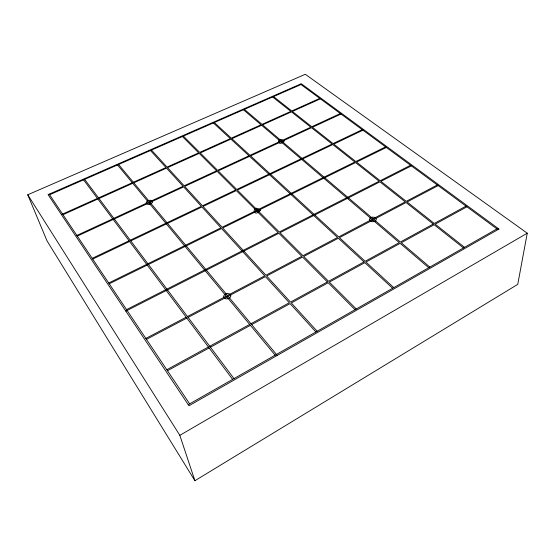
<?xml version="1.0" encoding="UTF-8"?>
<svg xmlns="http://www.w3.org/2000/svg" width="555" height="555" viewBox="0 0 555 555"><rect width="100%" height="100%" fill="white"/><g stroke="black" fill="none" stroke-linecap="round" stroke-linejoin="round"><path stroke-width="0.83" d="M527.25 233.183L517.76 284.354L194.909 480.713L46.995 240.815L27.75 194.77L305.312 74.287L527.25 233.183L179.841 435.335L194.909 480.713M372.8 220.051L399.274 242.618L365.141 261.28L339.438 237.637L372.8 220.051L373.064 218.802L405.226 201.867L379.925 181.853L314.817 214.979M125.825 311.126L278.853 233.273L301.823 256.313L265.928 275.211L222.715 227.952L256.819 211.171L257.263 209.984L354.846 162.011L332.792 144.571L237.36 190.081L257.263 209.984M281.01 141.803L371.996 219.364L338.654 236.916L250.589 155.886L281.01 141.803L281.371 140.831L310.835 127.199L291.451 111.867L262.591 124.854L281.371 140.831M188.235 404.657L497.946 228.306M166.819 369.734L208.416 346.986M209.741 346.258L249.667 324.425M250.943 323.731L289.287 302.759L265.463 276.633L228.147 296.301M466.006 206.127L434.301 223.464L407.079 201.978L438.145 185.599M167.485 370.733L209.131 347.936M210.456 347.208L250.416 325.327M251.692 324.633L290.071 303.62L315.913 331.959M466.921 206.8L435.196 224.165L464.542 247.329M145.854 338.432L186.175 317.203M187.458 316.53L226.218 296.12M437.298 184.975L406.253 201.326L380.931 181.339L411.352 165.862M146.471 339.355L186.827 318.084M188.117 317.404L226.905 296.953L227.453 295.468L264.735 275.835L242.701 251.665M126.554 309.621L278.159 232.573L256.819 211.171M313.013 214.861L279.276 232.004L257.909 210.636L355.561 162.58L379.155 181.242L314.088 214.306M410.561 165.279L380.161 180.729L356.553 162.095L386.342 147.436M313.735 215.527L279.977 232.705L302.968 255.709L337.551 237.498L249.583 156.35L218.177 170.891L236.756 189.47L332.119 144.036L311.466 127.699L281.989 141.352L373.064 218.802M108.724 283.001L184.489 245.761M185.654 245.185L220.959 227.827L201.944 206.973L167.534 223.381M385.6 146.888L355.831 161.526L333.763 144.113L362.942 130.196M109.252 283.785L185.079 246.475M186.251 245.9L221.584 228.507L242.029 250.929M92.206 258.339L129.072 240.773M130.252 240.211L165.841 223.256M166.986 222.715L201.361 206.335L183.629 186.882L150.1 202.402M362.248 129.683L333.083 143.578L312.416 127.261L340.999 114.032M92.699 259.067L129.593 241.474M130.772 240.912L166.396 223.922M76.861 235.424L112.693 218.85M113.844 218.316L148.476 202.298M340.347 113.546L311.778 126.762L292.374 111.451L320.381 98.839M77.318 236.104L113.178 219.496M114.33 218.968L148.99 202.915L149.586 201.784L183.088 186.293L166.507 168.109L133.824 182.824M62.986 214.709L97.874 199.009M98.991 198.503L132.742 183.31M61.411 214.598L97.416 198.399M98.533 197.899L132.263 182.727M133.346 182.241L166 167.554L150.467 150.523M319.77 98.388L291.784 110.979L273.532 96.577M49.61 194.736L300.976 84.54M300.401 84.117L497.897 229.624M272.623 96.972L290.855 111.395L262.015 124.369L244.367 109.356M463.467 247.939L434.142 224.74L401.237 242.757L429.841 267.087M243.437 109.765L261.065 124.799L231.331 138.167L214.334 122.523M428.731 267.725L400.148 243.354L365.981 262.057L393.772 287.629M213.37 122.946L230.353 138.611L199.696 152.396L183.386 136.093M392.614 288.288L364.85 262.681L329.365 282.106L356.248 308.996M182.394 136.523L198.676 152.854L167.048 167.083L151.487 150.072M355.034 309.683L328.185 282.752L291.299 302.947L317.169 331.245M118.59 164.495L277.271 355.408M117.535 164.953L275.141 355.172M84.651 179.376L233.995 378.607M83.562 179.848L232.621 379.384M49.215 194.146L189.664 403.846M27.75 194.77L179.841 435.335M257.222 210.026A0.937 0.617 -8.4 0 1 257.881 210.595A0.964 0.638 -8.4 0 1 256.916 211.261L256.445 211.205A0.937 0.617 -8.4 0 1 256.015 210.685L222.09 227.273L203.04 206.446L236.298 190.587L256.167 210.359A0.964 0.638 -8.4 0 1 256.993 209.977M369.505 219.176C369.595 222.493 375.437 222.569 376.366 219.669C376.248 216.374 370.449 216.304 369.505 219.176M284.167 140.991C277.375 148.65 276.21 134.948 284.167 140.991M260.316 210.241C252.594 219.502 251.776 202.693 260.316 210.241M230.845 295.843C230.582 299.332 224.074 300.331 223.519 296.578C223.811 293.109 230.256 292.117 230.845 295.843M152.438 202.02C151.862 204.552 146.652 205.676 146.145 202.686C146.735 200.168 151.904 199.044 152.438 202.02M498.931 229.035L188.964 405.754L48.091 194.632L301.282 83.736L498.931 229.035M327.374 281.933L290.515 302.093L266.657 276.001L302.579 257.062L327.374 281.933M364.011 261.904L328.546 281.295L303.724 256.459L338.335 238.22L364.011 261.904M433.254 224.04L400.37 242.022L373.869 219.489L406.052 202.519L433.254 224.04M235.695 189.976L202.464 205.808L184.697 186.39L217.137 171.37L235.695 189.976M216.575 170.801L184.156 185.793L167.554 167.638L199.21 153.388L216.575 170.801M248.994 155.802L217.609 170.323L200.223 152.93L230.908 139.118L248.994 155.802M280.4 141.275L250 155.338L231.886 138.674L261.634 125.284L280.4 141.275"/></g></svg>
